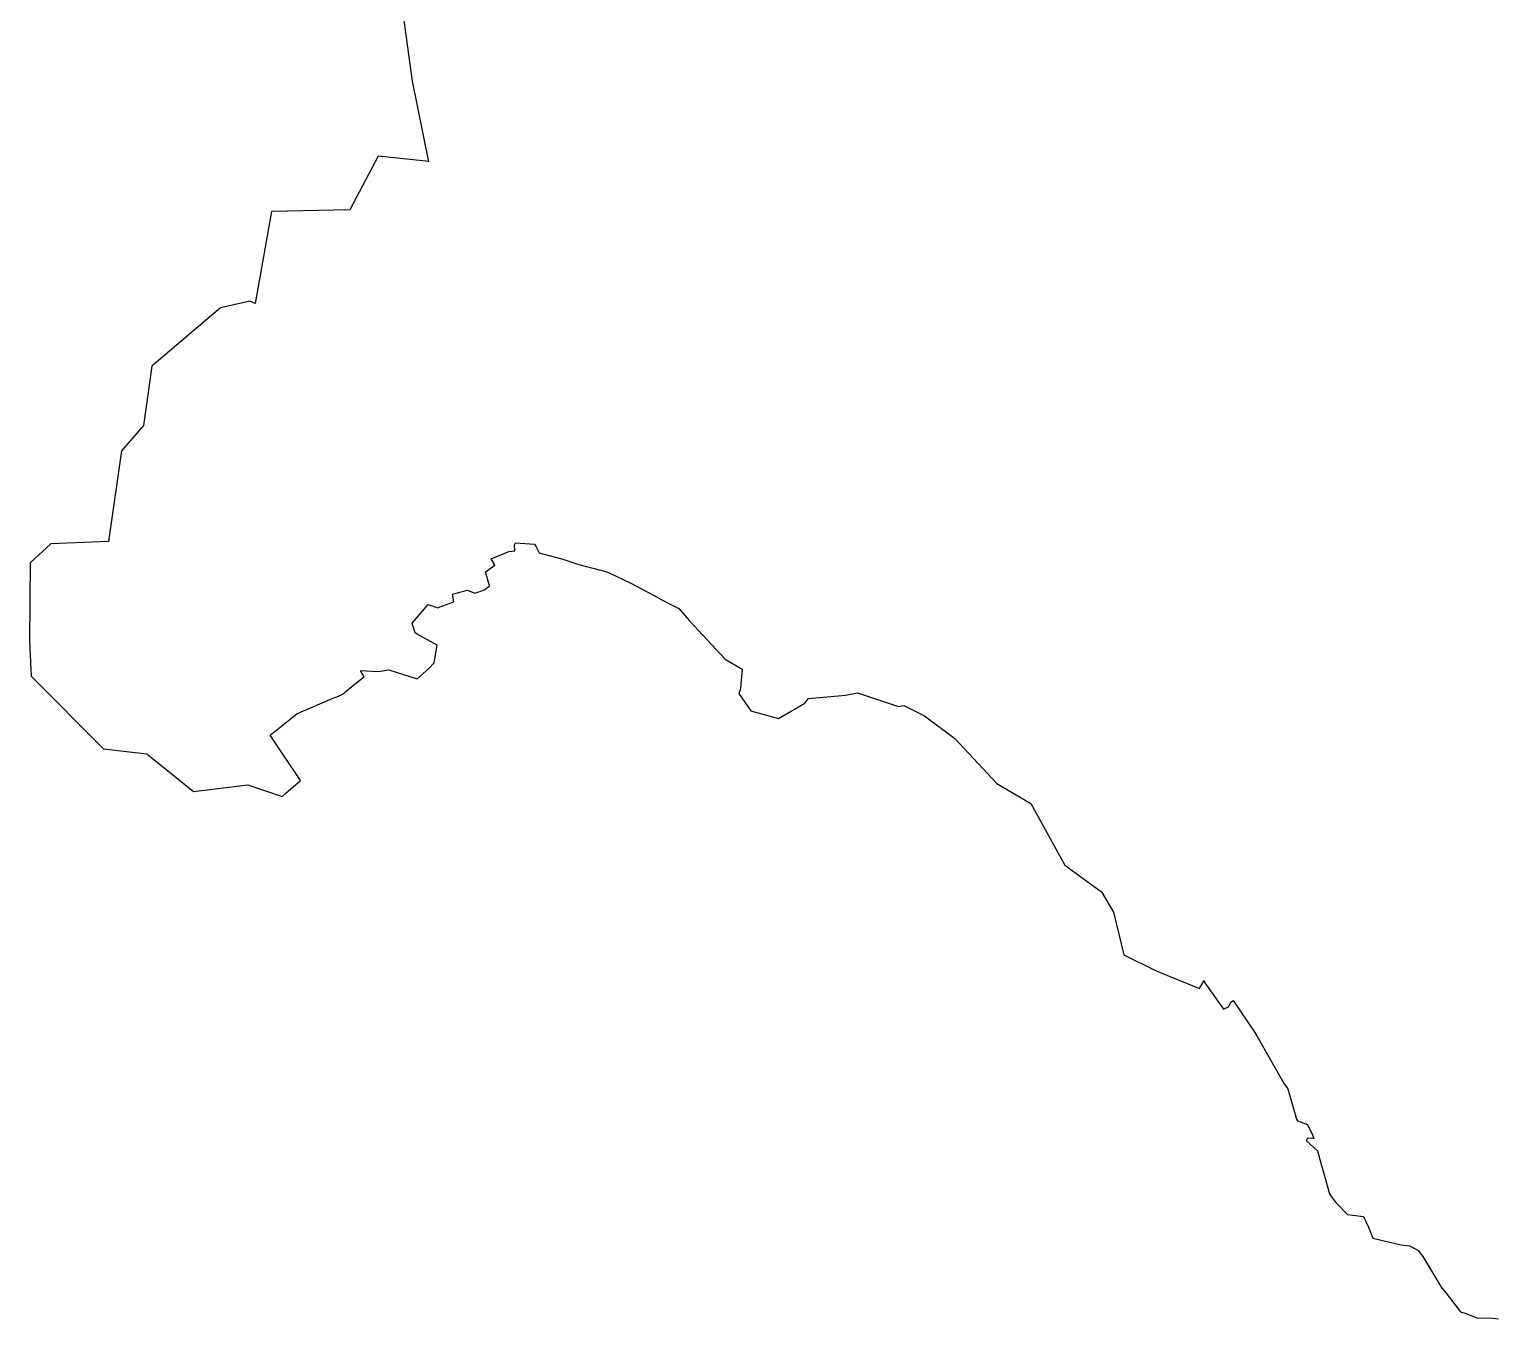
# Model space of a CAD drawing. Header units: metres. Extents: x 273377 to 358923, y 1974345 to 2116525.
# Drawn here: x 281283 to 285564, y 2013935 to 2017692 of the extents above; entities that cross this region are included whole.
import ezdxf

# ---------------------------------------------------------------- set-up
doc = ezdxf.new("R2010")
doc.units = ezdxf.units.M
doc.header["$MEASUREMENT"] = 0
doc.layers.add('DISTRICT BOUNDRY', color=86, linetype='Continuous')

msp = doc.modelspace()

# ---------------------------------------------------------------- linework, layer by layer
at = {"layer": 'DISTRICT BOUNDRY'}
msp.add_polyline3d([(282361.6, 2017810.5, 0), (282398, 2017540.3, 0), (282445.7, 2017305.6, 0), (282437.9, 2017307.8, 0), (282307.9, 2017320.8, 0), (282299.7, 2017321.8, 0), (282216.9, 2017165.9, 0), (281988.4, 2017160.6, 0), (281940.5, 2016893.1, 0), (281924.9, 2016900.1, 0), (281840.3, 2016880.2, 0), (281639.8, 2016710.1, 0), (281615.8, 2016537.6, 0), (281551.6, 2016463.2, 0), (281513.4, 2016199.4, 0), (281345.7, 2016192.8, 0), (281285.2, 2016136.8, 0), (281282.9, 2015909.9, 0), (281287.8, 2015806.9, 0), (281499.2, 2015594.6, 0), (281625.2, 2015580.3, 0), (281761.2, 2015470.6, 0), (281919.7, 2015490.3, 0), (282019.1, 2015456, 0), (282030.3, 2015465.4, 0), (282072.6, 2015503.1, 0), (281985, 2015635, 0), (282062.6, 2015697, 0), (282075.1, 2015702.4, 0), (282087, 2015707.5, 0), (282107.4, 2015716.3, 0), (282165.6, 2015741.4, 0), (282183.4, 2015749, 0), (282195.5, 2015754.2, 0), (282205.1, 2015762, 0), (282228.8, 2015781.4, 0), (282229.7, 2015782.1, 0), (282258.5, 2015804.7, 0), (282248, 2015823.8, 0), (282299, 2015820.3, 0), (282330.7, 2015825.4, 0), (282412.5, 2015798.8, 0), (282446.7, 2015829.6, 0), (282462.5, 2015845.9, 0), (282471.1, 2015897, 0), (282413.4, 2015929.5, 0), (282406.8, 2015933.2, 0), (282400.1, 2015954.5, 0), (282397.9, 2015961.2, 0), (282444.8, 2016015.2, 0), (282473.4, 2016006.3, 0), (282477.5, 2016007.8, 0), (282519.7, 2016023.1, 0), (282516.2, 2016046.1, 0), (282559.4, 2016057, 0), (282581, 2016048.9, 0), (282608.8, 2016058.7, 0), (282623.3, 2016069.9, 0), (282611.6, 2016110.9, 0), (282639.6, 2016130.4, 0), (282628.8, 2016148.5, 0), (282679.8, 2016170.4, 0), (282697.4, 2016172.4, 0), (282696.7, 2016189.6, 0), (282699.7, 2016195.5, 0), (282755.2, 2016191.7, 0), (282759.6, 2016183.5, 0), (282768.9, 2016166, 0), (282837.3, 2016147.3, 0), (282883.7, 2016132.6, 0), (282943.4, 2016116.6, 0), (282947.8, 2016115.5, 0), (282961.8, 2016111.8, 0), (282970.6, 2016109.3, 0), (283035.3, 2016077.9, 0), (283101.7, 2016042.8, 0), (283124.2, 2016030, 0), (283148.2, 2016017.7, 0), (283175.1, 2016003.6, 0), (283206.9, 2015968.1, 0), (283310.9, 2015855.9, 0), (283359.8, 2015827.3, 0), (283355.6, 2015772.1, 0), (283354.2, 2015767.7, 0), (283350.4, 2015756.4, 0), (283385.7, 2015705.8, 0), (283465.7, 2015683.5, 0), (283543, 2015728.2, 0), (283553.6, 2015741.8, 0), (283660.9, 2015751.3, 0), (283696.3, 2015758.7, 0), (283815.7, 2015718.7, 0), (283830.7, 2015720.9, 0), (283891, 2015690.9, 0), (283979.4, 2015624.7, 0), (284101.7, 2015493.8, 0), (284200.9, 2015435.3, 0), (284300, 2015255.9, 0), (284407.6, 2015178.8, 0), (284441.9, 2015118.8, 0), (284471.9, 2014995, 0), (284566.2, 2014948.2, 0), (284692.6, 2014896.7, 0), (284706.5, 2014919.5, 0), (284706.7, 2014918.9, 0), (284708.7, 2014912.8, 0), (284762.3, 2014836.4, 0), (284777.1, 2014843.1, 0), (284785.5, 2014857.7, 0), (284791.2, 2014861.6, 0), (284853.9, 2014768.7, 0), (284859.8, 2014759.1, 0), (284939.7, 2014619.1, 0), (284950.5, 2014604.5, 0), (284975.2, 2014516.1, 0), (284977.9, 2014510.9, 0), (285007.5, 2014500.7, 0), (285022.2, 2014470.6, 0), (285026.2, 2014459.3, 0), (285006.9, 2014460.4, 0), (285004.1, 2014452.4, 0), (285036.5, 2014423.8, 0), (285046, 2014387.4, 0), (285056.7, 2014351.2, 0), (285058.1, 2014346.4, 0), (285072, 2014298.2, 0), (285074.7, 2014293.4, 0), (285089.5, 2014274.4, 0), (285124.1, 2014238.5, 0), (285170.3, 2014231.8, 0), (285185.5, 2014200.9, 0), (285197.4, 2014169.4, 0), (285280.1, 2014149.6, 0), (285304.3, 2014147.1, 0), (285329, 2014133.7, 0), (285343.2, 2014115.4, 0), (285399.4, 2014023.7, 0), (285411.6, 2014009, 0), (285453.5, 2013954, 0), (285468.8, 2013949.4, 0), (285503.6, 2013936.3, 0), (285539.5, 2013936.7, 0), (285564.4, 2013934.3, 0)], dxfattribs=at)

doc.saveas('drawing.dxf')
